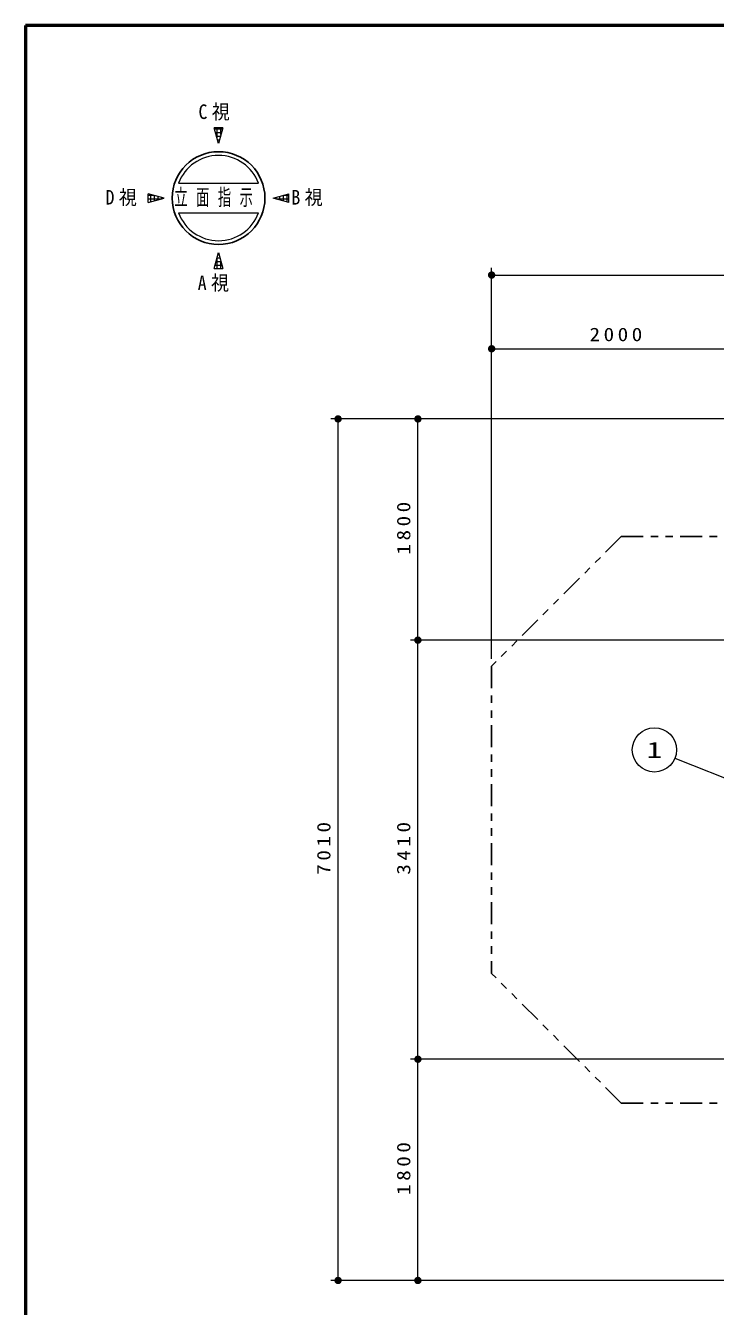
# Model space of a CAD drawing. Units: millimetres on the paper, scale 1:60. Extents: x -385 to 0, y -594 to 267.
# Drawn here: x -385 to -291.4, y 93.3 to 267 of the extents above; entities that cross this region are included whole.
import ezdxf
from ezdxf.enums import TextEntityAlignment as Align

# ---------------------------------------------------------------- set-up
doc = ezdxf.new("R2010")
doc.units = ezdxf.units.MM
doc.linetypes.add('USER3', pattern=[8, 3, -1, 1, -1, 1, -1])
doc.layers.add('LY_1', color=7, linetype='Continuous', lineweight=25)
doc.styles.add('ＭＳ ゴシック', font='')
doc.styles.get('ＭＳ ゴシック').set_extended_font_data('MS Gothic')

# ---------------------------------------------------------------- blocks, each defined once
blk = doc.blocks.new('filled_dot')
at = {"color": 0, "linetype": 'Continuous', "lineweight": -2, "const_width": 1.25}
blk.add_lwpolyline([(-0.625, 0, 1), (0.625, 0, 1)], format="xyb", close=True, dxfattribs=at)

msp = doc.modelspace()

# ---------------------------------------------------------------- linework, layer by layer
at = {"layer": 'LY_1', "lineweight": 50}
for p, q in [((-385, 267), (-385, 0)), ((0, 267), (-385, 267))]:
    msp.add_line(p, q, dxfattribs=at)
at = {"layer": 'LY_1', "lineweight": 13}
for p, q in [((-358.246, 253.159), (-359.404, 253.159)), ((-358.825, 250.999), (-359.404, 253.159)), ((-359.361, 253), (-358.289, 253)), ((-359.227, 252.5), (-358.423, 252.5)), ((-359.093, 252), (-358.557, 252)), ((-359, 251.652), (-359, 253.159)), ((-358.246, 253.159), (-358.825, 250.999)), ((-358.5, 252.213), (-358.5, 253.159)), ((-358.959, 251.5), (-358.691, 251.5)), ((-364.254, 245.614), (-353.396, 245.614)), ((-368.371, 243.035), (-368.371, 244.192)), ((-366.211, 243.614), (-368.371, 244.192)), ((-368.371, 244), (-367.653, 244)), ((-368.371, 243.035), (-366.211, 243.614)), ((-368.371, 243.5), (-366.634, 243.5)), ((-368, 243.134), (-368, 244.093)), ((-367.5, 243.268), (-367.5, 243.959)), ((-367, 243.402), (-367, 243.825)), ((-366.5, 243.536), (-366.5, 243.691)), ((-351.44, 243.614), (-349.28, 244.192)), ((-349.28, 243.035), (-351.44, 243.614)), ((-351.016, 243.5), (-349.28, 243.5)), ((-351, 243.496), (-351, 243.731)), ((-350.5, 243.362), (-350.5, 243.865)), ((-350, 243.228), (-350, 243.999)), ((-349.997, 244), (-349.28, 244)), ((-349.5, 243.094), (-349.5, 244.133)), ((-349.28, 243.035), (-349.28, 244.192)), ((-364.254, 241.614), (-353.396, 241.614)), ((-359.404, 234.068), (-358.825, 236.228)), ((-358.825, 236.228), (-358.246, 234.068)), ((-359.288, 234.5), (-358.362, 234.5)), ((-359.154, 235), (-358.496, 235)), ((-359.02, 235.5), (-358.63, 235.5)), ((-359, 234.068), (-359, 235.575)), ((-358.886, 236), (-358.764, 236)), ((-358.5, 234.068), (-358.5, 235.014)), ((-359.404, 234.068), (-358.246, 234.068)), ((-321.785, 181.144), (-321.785, 234.175)), ((-321.785, 233.175), (-180.726, 233.175)), ((-321.785, 223.175), (-288.452, 223.175)), ((-244.447, 213.663), (-343.616, 213.663)), ((-342.616, 96.829), (-342.616, 213.663)), ((-305.212, 213.663), (-332.785, 213.663)), ((-331.785, 183.663), (-331.785, 213.663)), ((-220.194, 183.663), (-332.785, 183.663)), ((-331.785, 126.829), (-331.785, 183.663)), ((-296.922, 167.671), (-285.513, 163.139)), ((-231.05, 126.829), (-332.785, 126.829)), ((-331.785, 96.829), (-331.785, 126.829)), ((-245.645, 96.829), (-343.616, 96.829))]:
    msp.add_line(p, q, dxfattribs=at)
at = {"layer": 'LY_1', "linetype": 'USER3'}
for p, q in [((-304.212, 197.717), (-321.785, 180.144)), ((-304.212, 197.717), (-271.963, 197.717)), ((-321.785, 180.144), (-321.785, 138.457)), ((-304.212, 120.884), (-321.785, 138.457)), ((-304.212, 120.884), (-284.325, 120.884))]:
    msp.add_line(p, q, dxfattribs=at)
at = {"layer": 'LY_1'}
msp.add_circle((-358.825, 243.614), 6.286, dxfattribs=at)
at = {"layer": 'LY_1', "lineweight": 13}
msp.add_circle((-299.71, 168.779), 3, dxfattribs=at)
for start, end in [(20.22325, 159.77675), (200.22325, 339.77675)]:
    msp.add_arc((-358.825, 243.614), 5.786, start, end, dxfattribs=at)

# ---------------------------------------------------------------- block references
at = {"layer": 'LY_1', "lineweight": 13, "xscale": 0.4, "yscale": 0.4}
for p in [(-321.785, 233.175), (-321.785, 223.175)]:
    msp.add_blockref('filled_dot', p, dxfattribs=at)
for p, rotation in [((-342.616, 213.663), 270), ((-331.785, 213.663), 270), ((-331.785, 183.663), 270), ((-331.785, 183.663), 90), ((-331.785, 126.829), 90), ((-331.785, 126.829), 270), ((-342.616, 96.829), 90), ((-331.785, 96.829), 90)]:
    msp.add_blockref('filled_dot', p, dxfattribs=dict(at, rotation=rotation))

# ---------------------------------------------------------------- texts
at = {"layer": 'LY_1', "style": 'ＭＳ ゴシック', "width": 1.4}
msp.add_text('1', height=2.199, dxfattribs=at).set_placement((-299.71, 168.779), align=Align.MIDDLE_CENTER)
at = {"layer": 'LY_1', "style": 'ＭＳ ゴシック'}
for s, insert, char_height, attachment_point in [('\\T1.5;\\W0.9;C視', (-358.825, 255.219), 1.979, 5), ('\\T1.5;\\W0.9;D視', (-371.431, 243.614), 1.979, 5), ('\\T1.64;\\W0.6;立面指示', (-364.825, 243.614), 2.199, 4), ('\\T1.5;\\W0.9;B視', (-346.22, 243.614), 1.979, 5), ('\\T1.5;\\W0.9;A視', (-358.925, 232.008), 1.979, 5), ('\\T1.33;\\W1.15;2000', (-304.695, 224.175), 1.833, 8)]:
    msp.add_mtext(s, dxfattribs=dict(at, insert=insert, char_height=char_height, attachment_point=attachment_point))
at = {"layer": 'LY_1', "char_height": 1.833, "attachment_point": 8, "rotation": 90, "style": 'ＭＳ ゴシック'}
for s, insert in [('\\T1.33;\\W1.15;1800', (-332.785, 199.084)), ('\\T1.33;\\W1.15;7010', (-343.616, 155.667)), ('\\T1.33;\\W1.15;3410', (-332.785, 155.669)), ('\\T1.33;\\W1.15;1800', (-332.785, 112.25))]:
    msp.add_mtext(s, dxfattribs=dict(at, insert=insert))

doc.saveas('drawing.dxf')
